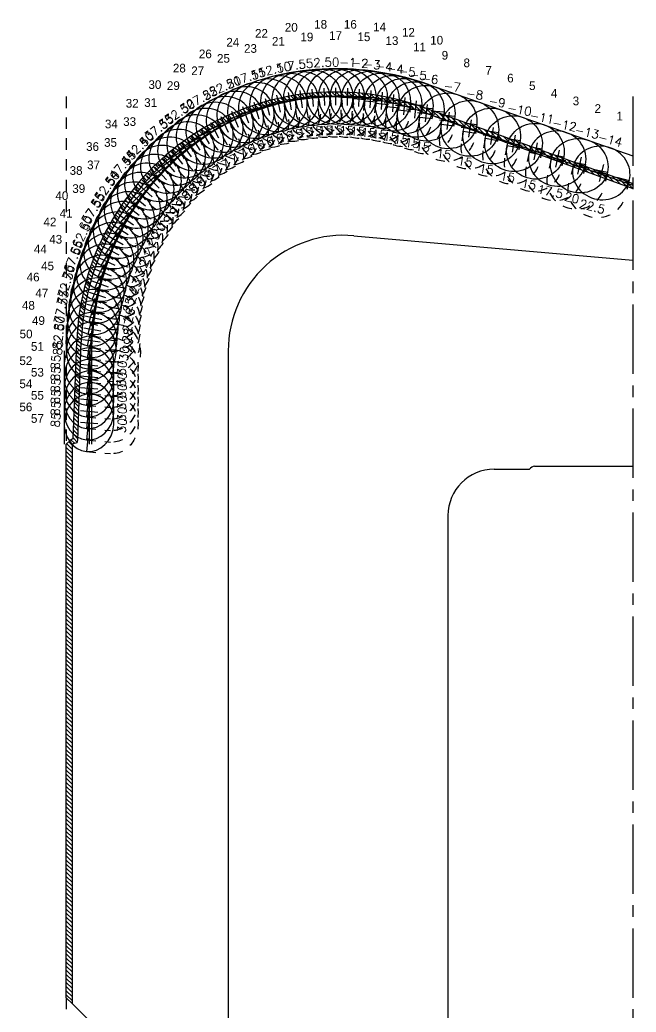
# Model space of a CAD drawing. Extents: x 129 to 184.4, y 10.4 to 28.2.
# Drawn here: x 177.72 to 184.38, y 16.85 to 27.59 of the extents above; entities that cross this region are included whole.
import ezdxf
from ezdxf.enums import TextEntityAlignment as Align

# ---------------------------------------------------------------- set-up
doc = ezdxf.new("R2010")
doc.units = 0
doc.header["$MEASUREMENT"] = 0
doc.linetypes.add('CENTER2', pattern=[1.125, 0.75, -0.125, 0.125, -0.125])
doc.linetypes.add('HIDDEN2', pattern=[0.1875, 0.125, -0.0625])
doc.layers.get('0').update_dxf_attribs({"linetype": 'CONTINUOUS'})
for name, color, linetype, true_color in [('Blade1', 30, 'CONTINUOUS', 0xff7f00), ('Blade2', 7, 'CONTINUOUS', 0xcccc00), ('Blade3', 7, 'CONTINUOUS', 0x00cc00), ('Blade4', 7, 'CONTINUOUS', 0x00cccc), ('Blade5', 7, 'CONTINUOUS', 0x0066cc), ('Blade6', 190, 'CONTINUOUS', 0x7f00ff)]:
    doc.layers.add(name, color=color, linetype=linetype, true_color=true_color)
doc.layers.add('CLine', color=5, linetype='CENTER2')
doc.styles.add('RomanS', font='romans')

# ---------------------------------------------------------------- blocks, each defined once
blk = doc.blocks.new('CMark')
at = {"layer": 'CLine'}
for p, q in [((-0.094, 0), (0.094, 0)), ((0, 0.094), (0, -0.094))]:
    blk.add_line(p, q, dxfattribs=at)
blk = doc.blocks.new('1613@15')
for p, q in [((-0.17, 0), (-0.312, 0)), ((0.171, 0), (0.312, 0))]:
    blk.add_line(p, q)
at = {"color": 8, "linetype": 'HIDDEN2', "ltscale": 0.5}
blk.add_line((-0.312, 0), (-0.312, -0.135), dxfattribs=at)
at = {"color": 8, "linetype": 'HIDDEN2', "ltscale": 0.5, "flags": 128}
blk.add_lwpolyline([(0.312, 0), (0.312, -0.135)], dxfattribs=at)
blk.add_ellipse((0, 0), major_axis=(-0.312, 0), ratio=0.965926, start_param=-3.141592653589793, end_param=3.141592653589793)
at = {"color": 8, "linetype": 'HIDDEN2', "ltscale": 0.5}
blk.add_ellipse((0, -0.135), major_axis=(-0.312, 0), ratio=0.965926, start_param=0, end_param=3.141593, dxfattribs=at)
blk.add_blockref('CMark', (0, 0))
at = {"style": 'RomanS'}
blk.add_text('15', height=0.094, dxfattribs=at).set_placement((0, -0.364), align=Align.MIDDLE_CENTER)
blk.add_attdef('ANG', text='', height=0.094, dxfattribs=at).set_placement((0, 0.298), align=Align.BOTTOM_CENTER)
blk = doc.blocks.new('1613@30')
for p, q in [((-0.17, 0), (-0.312, 0)), ((0.171, 0), (0.312, 0))]:
    blk.add_line(p, q)
at = {"color": 8, "linetype": 'HIDDEN2', "ltscale": 0.5}
blk.add_line((-0.312, 0), (-0.312, -0.26), dxfattribs=at)
at = {"color": 8, "linetype": 'HIDDEN2', "ltscale": 0.5, "flags": 128}
blk.add_lwpolyline([(0.312, 0), (0.312, -0.26)], dxfattribs=at)
at = {"extrusion": (0, 0, -1)}
blk.add_ellipse((0, 0), major_axis=(-0.312, 0), ratio=0.866025, start_param=-3.141592653589793, end_param=3.141592653589793, dxfattribs=at)
at = {"color": 8, "linetype": 'HIDDEN2', "ltscale": 0.5, "extrusion": (0, 0, -1)}
blk.add_ellipse((0, -0.26), major_axis=(-0.312, 0), ratio=0.866025, start_param=3.068877, end_param=6.355901, dxfattribs=at)
blk.add_blockref('CMark', (0, 0))
at = {"style": 'RomanS'}
blk.add_text('30', height=0.094, dxfattribs=at).set_placement((0, -0.356), align=Align.MIDDLE_CENTER)
blk.add_attdef('ANG', text='', height=0.094, dxfattribs=at).set_placement((0, 0.287), align=Align.BOTTOM_CENTER)
blk = doc.blocks.new('1613@20')
for p, q in [((-0.17, 0), (-0.312, 0)), ((0.171, 0), (0.312, 0))]:
    blk.add_line(p, q)
at = {"color": 8, "linetype": 'HIDDEN2', "ltscale": 0.5}
blk.add_line((-0.312, 0), (-0.312, -0.178), dxfattribs=at)
at = {"color": 8, "linetype": 'HIDDEN2', "ltscale": 0.5, "flags": 128}
blk.add_lwpolyline([(0.312, 0), (0.312, -0.178)], dxfattribs=at)
blk.add_ellipse((0, 0), major_axis=(-0.312, 0), ratio=0.939693, start_param=-3.141592653589793, end_param=3.141592653589793)
at = {"color": 8, "linetype": 'HIDDEN2', "ltscale": 0.5}
blk.add_ellipse((0, -0.178), major_axis=(-0.312, 0), ratio=0.939693, start_param=0, end_param=3.141593, dxfattribs=at)
blk.add_blockref('CMark', (0, 0))
at = {"style": 'RomanS'}
blk.add_text('20', height=0.094, dxfattribs=at).set_placement((0, -0.356), align=Align.MIDDLE_CENTER)
blk.add_attdef('ANG', text='', height=0.094, dxfattribs=at).set_placement((0, 0.298), align=Align.BOTTOM_CENTER)
blk = doc.blocks.new('1613@22.5')
for p, q in [((-0.17, 0), (-0.312, 0)), ((0.171, 0), (0.312, 0))]:
    blk.add_line(p, q)
at = {"color": 8, "linetype": 'HIDDEN2', "ltscale": 0.5}
blk.add_line((-0.312, 0), (-0.312, -0.178), dxfattribs=at)
at = {"color": 8, "linetype": 'HIDDEN2', "ltscale": 0.5, "flags": 128}
blk.add_lwpolyline([(0.312, 0), (0.312, -0.178)], dxfattribs=at)
at = {"extrusion": (0, 0, -1)}
blk.add_ellipse((0, 0), major_axis=(-0.312, 0), ratio=0.92388, start_param=-3.141592653589793, end_param=3.141592653589793, dxfattribs=at)
at = {"color": 8, "linetype": 'HIDDEN2', "ltscale": 0.5}
blk.add_ellipse((0, -0.199), major_axis=(0.312, 0), ratio=0.92388, start_param=3.141593, end_param=6.283185, dxfattribs=at)
blk.add_blockref('CMark', (0, 0))
at = {"style": 'RomanS'}
blk.add_text('22.5', height=0.094, dxfattribs=at).set_placement((0, -0.377), align=Align.MIDDLE_CENTER)
blk.add_attdef('ANG', text='', height=0.094, dxfattribs=at).set_placement((0, 0.298), align=Align.BOTTOM_CENTER)
blk = doc.blocks.new('1613@16')
for p, q in [((-0.17, 0), (-0.312, 0)), ((0.171, 0), (0.312, 0))]:
    blk.add_line(p, q)
at = {"color": 8, "linetype": 'HIDDEN2', "ltscale": 0.5}
blk.add_line((-0.312, 0), (-0.312, -0.143), dxfattribs=at)
at = {"color": 8, "linetype": 'HIDDEN2', "ltscale": 0.5, "flags": 128}
blk.add_lwpolyline([(0.312, 0), (0.312, -0.143)], dxfattribs=at)
at = {"extrusion": (0, 0, -1)}
blk.add_ellipse((0, 0), major_axis=(-0.312, 0), ratio=0.961248, start_param=-3.141592653589793, end_param=3.141592653589793, dxfattribs=at)
at = {"color": 8, "linetype": 'HIDDEN2', "ltscale": 0.5}
blk.add_ellipse((0, -0.143), major_axis=(0.312, 0), ratio=0.953717, start_param=3.141593, end_param=6.283185, dxfattribs=at)
blk.add_blockref('CMark', (0, 0))
at = {"style": 'RomanS'}
blk.add_text('16', height=0.094, dxfattribs=at).set_placement((0, -0.364), align=Align.MIDDLE_CENTER)
blk.add_attdef('ANG', text='', height=0.094, dxfattribs=at).set_placement((0, 0.298), align=Align.BOTTOM_CENTER)
blk = doc.blocks.new('1613@17')
for p, q in [((-0.17, 0), (-0.313, 0)), ((0.171, 0), (0.312, 0))]:
    blk.add_line(p, q)
at = {"color": 8, "linetype": 'HIDDEN2', "ltscale": 0.5}
blk.add_line((-0.313, 0), (-0.313, -0.152), dxfattribs=at)
at = {"color": 8, "linetype": 'HIDDEN2', "ltscale": 0.5, "flags": 128}
blk.add_lwpolyline([(0.312, 0), (0.312, -0.152)], dxfattribs=at)
blk.add_ellipse((0, 0), major_axis=(-0.312, 0), ratio=0.95632, start_param=3.141593, end_param=9.424778)
at = {"color": 8, "linetype": 'HIDDEN2', "ltscale": 0.5}
blk.add_ellipse((0, -0.152), major_axis=(-0.312, 0), ratio=0.95632, start_param=0, end_param=3.141593, dxfattribs=at)
blk.add_blockref('CMark', (0, 0))
at = {"style": 'RomanS'}
blk.add_text('17', height=0.094, dxfattribs=at).set_placement((0.001, -0.373), align=Align.MIDDLE_CENTER)
blk.add_attdef('ANG', text='', height=0.094, dxfattribs=at).set_placement((0, 0.298), align=Align.BOTTOM_CENTER)
blk = doc.blocks.new('1613@18')
for p, q in [((-0.17, 0), (-0.312, 0)), ((0.171, 0), (0.312, 0))]:
    blk.add_line(p, q)
at = {"color": 8, "linetype": 'HIDDEN2', "ltscale": 0.5}
blk.add_line((-0.312, 0), (-0.312, -0.159), dxfattribs=at)
at = {"color": 8, "linetype": 'HIDDEN2', "ltscale": 0.5, "flags": 128}
blk.add_lwpolyline([(0.312, 0), (0.312, -0.159)], dxfattribs=at)
at = {"extrusion": (0, 0, -1)}
blk.add_ellipse((0, 0), major_axis=(-0.312, 0), ratio=0.95104, start_param=-3.141592653589793, end_param=3.141592653589793, dxfattribs=at)
at = {"color": 8, "linetype": 'HIDDEN2', "ltscale": 0.5}
blk.add_ellipse((0, -0.161), major_axis=(0.312, 0), ratio=0.953717, start_param=3.141593, end_param=6.283185, dxfattribs=at)
blk.add_blockref('CMark', (0, 0))
at = {"style": 'RomanS'}
blk.add_text('18', height=0.094, dxfattribs=at).set_placement((0, -0.364), align=Align.MIDDLE_CENTER)
blk.add_attdef('ANG', text='', height=0.094, dxfattribs=at).set_placement((0, 0.298), align=Align.BOTTOM_CENTER)
blk = doc.blocks.new('1613@19')
for p, q in [((-0.17, 0), (-0.313, 0)), ((0.171, 0), (0.312, 0))]:
    blk.add_line(p, q)
at = {"color": 8, "linetype": 'HIDDEN2', "ltscale": 0.5}
blk.add_line((-0.313, 0), (-0.313, -0.169), dxfattribs=at)
at = {"color": 8, "linetype": 'HIDDEN2', "ltscale": 0.5, "flags": 128}
blk.add_lwpolyline([(0.312, 0), (0.312, -0.169)], dxfattribs=at)
at = {"extrusion": (0, 0, -1)}
blk.add_ellipse((0, 0), major_axis=(-0.312, 0), ratio=0.945519, start_param=3.141593, end_param=9.424778, dxfattribs=at)
at = {"color": 8, "linetype": 'HIDDEN2', "ltscale": 0.5}
blk.add_ellipse((0, -0.169), major_axis=(0.312, 0), ratio=0.945519, start_param=3.141593, end_param=6.283185, dxfattribs=at)
blk.add_blockref('CMark', (0, 0))
at = {"style": 'RomanS'}
blk.add_text('19', height=0.094, dxfattribs=at).set_placement((0, -0.379), align=Align.MIDDLE_CENTER)
blk.add_attdef('ANG', text='', height=0.094, dxfattribs=at).set_placement((0, 0.298), align=Align.BOTTOM_CENTER)
blk = doc.blocks.new('1613@21')
for p, q in [((-0.17, 0), (-0.313, 0)), ((0.171, 0), (0.312, 0))]:
    blk.add_line(p, q)
at = {"color": 8, "linetype": 'HIDDEN2', "ltscale": 0.5}
blk.add_line((-0.313, 0), (-0.313, -0.186), dxfattribs=at)
at = {"color": 8, "linetype": 'HIDDEN2', "ltscale": 0.5, "flags": 128}
blk.add_lwpolyline([(0.312, 0), (0.312, -0.186)], dxfattribs=at)
blk.add_ellipse((0, 0), major_axis=(-0.312, 0), ratio=0.933568, start_param=3.141593, end_param=9.424778)
at = {"color": 8, "linetype": 'HIDDEN2', "ltscale": 0.5}
blk.add_ellipse((0, -0.186), major_axis=(-0.312, 0), ratio=0.933568, start_param=0, end_param=3.141593, dxfattribs=at)
blk.add_blockref('CMark', (0, 0))
at = {"style": 'RomanS'}
blk.add_text('21', height=0.094, dxfattribs=at).set_placement((0, -0.377), align=Align.MIDDLE_CENTER)
blk.add_attdef('ANG', text='', height=0.094, dxfattribs=at).set_placement((0, 0.298), align=Align.BOTTOM_CENTER)
blk = doc.blocks.new('1613@22')
for p, q in [((-0.17, 0), (-0.313, 0)), ((0.171, 0), (0.312, 0))]:
    blk.add_line(p, q)
at = {"color": 8, "linetype": 'HIDDEN2', "ltscale": 0.5}
blk.add_line((-0.313, 0), (-0.313, -0.195), dxfattribs=at)
at = {"color": 8, "linetype": 'HIDDEN2', "ltscale": 0.5, "flags": 128}
blk.add_lwpolyline([(0.312, 0), (0.312, -0.195)], dxfattribs=at)
blk.add_ellipse((0, 0), major_axis=(-0.312, 0), ratio=0.927168, start_param=3.141593, end_param=9.424778)
at = {"color": 8, "linetype": 'HIDDEN2', "ltscale": 0.5}
blk.add_ellipse((0, -0.195), major_axis=(-0.312, 0), ratio=0.927168, start_param=0, end_param=3.141593, dxfattribs=at)
blk.add_blockref('CMark', (0, 0))
at = {"style": 'RomanS'}
blk.add_text('22', height=0.094, dxfattribs=at).set_placement((0.003, -0.376), align=Align.MIDDLE_CENTER)
blk.add_attdef('ANG', text='', height=0.094, dxfattribs=at).set_placement((0, 0.287), align=Align.BOTTOM_CENTER)
blk = doc.blocks.new('1613@23')
for p, q in [((-0.17, 0), (-0.313, 0)), ((0.171, 0), (0.312, 0))]:
    blk.add_line(p, q)
at = {"color": 8, "linetype": 'HIDDEN2', "ltscale": 0.5}
blk.add_line((-0.313, 0), (-0.313, -0.203), dxfattribs=at)
at = {"color": 8, "linetype": 'HIDDEN2', "ltscale": 0.5, "flags": 128}
blk.add_lwpolyline([(0.312, 0), (0.312, -0.203)], dxfattribs=at)
blk.add_ellipse((0, 0), major_axis=(-0.312, 0), ratio=0.920512, start_param=3.141593, end_param=9.424778)
at = {"color": 8, "linetype": 'HIDDEN2', "ltscale": 0.5}
blk.add_ellipse((0, -0.203), major_axis=(-0.312, 0), ratio=0.920512, start_param=0, end_param=3.141593, dxfattribs=at)
blk.add_blockref('CMark', (0, 0))
at = {"style": 'RomanS'}
blk.add_text('23', height=0.094, dxfattribs=at).set_placement((-0.001, -0.379), align=Align.MIDDLE_CENTER)
blk.add_attdef('ANG', text='', height=0.094, dxfattribs=at).set_placement((0, 0.287), align=Align.BOTTOM_CENTER)
blk = doc.blocks.new('1613@24')
for p, q in [((-0.17, 0), (-0.313, 0)), ((0.171, 0), (0.312, 0))]:
    blk.add_line(p, q)
at = {"color": 8, "linetype": 'HIDDEN2', "ltscale": 0.5}
blk.add_line((-0.313, 0), (-0.313, -0.212), dxfattribs=at)
at = {"color": 8, "linetype": 'HIDDEN2', "ltscale": 0.5, "flags": 128}
blk.add_lwpolyline([(0.312, 0), (0.312, -0.212)], dxfattribs=at)
blk.add_ellipse((0, 0), major_axis=(-0.312, 0), ratio=0.913536, start_param=3.141593, end_param=9.424778)
at = {"color": 8, "linetype": 'HIDDEN2', "ltscale": 0.5}
blk.add_ellipse((0, -0.212), major_axis=(-0.312, 0), ratio=0.910656, start_param=0, end_param=3.141593, dxfattribs=at)
blk.add_blockref('CMark', (0, 0))
at = {"style": 'RomanS'}
blk.add_text('24', height=0.094, dxfattribs=at).set_placement((0, -0.376), align=Align.MIDDLE_CENTER)
blk.add_attdef('ANG', text='', height=0.094, dxfattribs=at).set_placement((0, 0.287), align=Align.BOTTOM_CENTER)
blk = doc.blocks.new('1613@25')
for p, q in [((-0.17, 0), (-0.312, 0)), ((0.171, 0), (0.312, 0))]:
    blk.add_line(p, q)
at = {"color": 8, "linetype": 'HIDDEN2', "ltscale": 0.5}
blk.add_line((-0.312, 0), (-0.312, -0.22), dxfattribs=at)
at = {"color": 8, "linetype": 'HIDDEN2', "ltscale": 0.5, "flags": 128}
blk.add_lwpolyline([(0.312, 0), (0.312, -0.22)], dxfattribs=at)
blk.add_ellipse((0, 0), major_axis=(-0.312, 0), ratio=0.906308, start_param=-3.141592653589793, end_param=3.141592653589793)
at = {"color": 8, "linetype": 'HIDDEN2', "ltscale": 0.5}
blk.add_ellipse((0, -0.22), major_axis=(-0.312, 0), ratio=0.906308, start_param=0, end_param=3.141593, dxfattribs=at)
blk.add_blockref('CMark', (0, 0))
at = {"style": 'RomanS'}
blk.add_text('25', height=0.094, dxfattribs=at).set_placement((0, -0.356), align=Align.MIDDLE_CENTER)
blk.add_attdef('ANG', text='', height=0.094, dxfattribs=at).set_placement((0, 0.287), align=Align.BOTTOM_CENTER)
blk = doc.blocks.new('1613@26')
for p, q in [((-0.17, 0), (-0.313, 0)), ((0.171, 0), (0.312, 0))]:
    blk.add_line(p, q)
at = {"color": 8, "linetype": 'HIDDEN2', "ltscale": 0.5}
blk.add_line((-0.313, 0), (-0.313, -0.228), dxfattribs=at)
at = {"color": 8, "linetype": 'HIDDEN2', "ltscale": 0.5, "flags": 128}
blk.add_lwpolyline([(0.312, 0), (0.312, -0.228)], dxfattribs=at)
blk.add_ellipse((0, 0), major_axis=(-0.312, 0), ratio=0.898784, start_param=3.141593, end_param=9.424778)
at = {"color": 8, "linetype": 'HIDDEN2', "ltscale": 0.5}
blk.add_ellipse((0, -0.228), major_axis=(-0.312, 0), ratio=0.898784, start_param=0, end_param=3.141593, dxfattribs=at)
blk.add_blockref('CMark', (0, 0))
at = {"style": 'RomanS'}
blk.add_text('26', height=0.094, dxfattribs=at).set_placement((0, -0.381), align=Align.MIDDLE_CENTER)
blk.add_attdef('ANG', text='', height=0.094, dxfattribs=at).set_placement((0, 0.287), align=Align.BOTTOM_CENTER)
blk = doc.blocks.new('1613@27')
for p, q in [((-0.17, 0), (-0.313, 0)), ((0.171, 0), (0.312, 0))]:
    blk.add_line(p, q)
at = {"color": 8, "linetype": 'HIDDEN2', "ltscale": 0.5}
blk.add_line((-0.313, 0), (-0.313, -0.236), dxfattribs=at)
at = {"color": 8, "linetype": 'HIDDEN2', "ltscale": 0.5, "flags": 128}
blk.add_lwpolyline([(0.312, 0), (0.312, -0.236)], dxfattribs=at)
blk.add_ellipse((0, 0), major_axis=(-0.312, 0), ratio=0.891008, start_param=3.141593, end_param=9.424778)
at = {"color": 8, "linetype": 'HIDDEN2', "ltscale": 0.5}
blk.add_ellipse((0, -0.236), major_axis=(-0.312, 0), ratio=0.891008, start_param=0, end_param=3.141593, dxfattribs=at)
blk.add_blockref('CMark', (0, 0))
at = {"style": 'RomanS'}
blk.add_text('27', height=0.094, dxfattribs=at).set_placement((0.003, -0.384), align=Align.MIDDLE_CENTER)
blk.add_attdef('ANG', text='', height=0.094, dxfattribs=at).set_placement((0, 0.287), align=Align.BOTTOM_CENTER)
blk = doc.blocks.new('1613@28')
for p, q in [((-0.17, 0), (-0.313, 0)), ((0.171, 0), (0.312, 0))]:
    blk.add_line(p, q)
at = {"color": 8, "linetype": 'HIDDEN2', "ltscale": 0.5}
blk.add_line((-0.313, 0), (-0.313, -0.244), dxfattribs=at)
at = {"color": 8, "linetype": 'HIDDEN2', "ltscale": 0.5, "flags": 128}
blk.add_lwpolyline([(0.312, 0), (0.312, -0.244)], dxfattribs=at)
blk.add_ellipse((0, 0), major_axis=(-0.312, 0), ratio=0.882944, start_param=3.141593, end_param=9.424778)
at = {"color": 8, "linetype": 'HIDDEN2', "ltscale": 0.5}
blk.add_ellipse((0, -0.244), major_axis=(-0.312, 0), ratio=0.882944, start_param=0, end_param=3.141593, dxfattribs=at)
blk.add_blockref('CMark', (0, 0))
at = {"style": 'RomanS'}
blk.add_text('28', height=0.094, dxfattribs=at).set_placement((0, -0.389), align=Align.MIDDLE_CENTER)
blk.add_attdef('ANG', text='', height=0.094, dxfattribs=at).set_placement((0, 0.287), align=Align.BOTTOM_CENTER)
blk = doc.blocks.new('1613@29')
for p, q in [((-0.17, 0), (-0.313, 0)), ((0.171, 0), (0.312, 0))]:
    blk.add_line(p, q)
at = {"color": 8, "linetype": 'HIDDEN2', "ltscale": 0.5}
blk.add_line((-0.313, 0), (-0.313, -0.252), dxfattribs=at)
at = {"color": 8, "linetype": 'HIDDEN2', "ltscale": 0.5, "flags": 128}
blk.add_lwpolyline([(0.312, 0), (0.312, -0.252)], dxfattribs=at)
blk.add_ellipse((0, 0), major_axis=(-0.312, 0), ratio=0.874624, start_param=3.141593, end_param=9.424778)
at = {"color": 8, "linetype": 'HIDDEN2', "ltscale": 0.5}
blk.add_ellipse((0, -0.252), major_axis=(-0.312, 0), ratio=0.874624, start_param=0, end_param=3.141593, dxfattribs=at)
blk.add_blockref('CMark', (0, 0))
at = {"style": 'RomanS'}
blk.add_text('29', height=0.094, dxfattribs=at).set_placement((0.006, -0.395), align=Align.MIDDLE_CENTER)
blk.add_attdef('ANG', text='', height=0.094, dxfattribs=at).set_placement((0, 0.287), align=Align.BOTTOM_CENTER)
blk = doc.blocks.new('1613@17.5')
for p, q in [((-0.17, 0), (-0.312, 0)), ((0.171, 0), (0.312, 0))]:
    blk.add_line(p, q)
at = {"color": 8, "linetype": 'HIDDEN2', "ltscale": 0.5}
blk.add_line((-0.312, 0), (-0.312, -0.159), dxfattribs=at)
at = {"color": 8, "linetype": 'HIDDEN2', "ltscale": 0.5, "flags": 128}
blk.add_lwpolyline([(0.312, 0), (0.312, -0.159)], dxfattribs=at)
at = {"extrusion": (0, 0, -1)}
blk.add_ellipse((0, 0), major_axis=(-0.312, 0), ratio=0.953717, start_param=-3.141592653589793, end_param=3.141592653589793, dxfattribs=at)
at = {"color": 8, "linetype": 'HIDDEN2', "ltscale": 0.5}
blk.add_ellipse((0, -0.159), major_axis=(0.312, 0), ratio=0.953717, start_param=3.141593, end_param=6.283185, dxfattribs=at)
blk.add_blockref('CMark', (0, 0))
at = {"style": 'RomanS'}
blk.add_text('17.5', height=0.094, dxfattribs=at).set_placement((0, -0.364), align=Align.MIDDLE_CENTER)
blk.add_attdef('ANG', text='', height=0.094, dxfattribs=at).set_placement((0, 0.298), align=Align.BOTTOM_CENTER)

msp = doc.modelspace()

# ---------------------------------------------------------------- hatches: boundary and pattern name
h = msp.add_hatch()
h.set_pattern_fill('ANSI31', color=8, scale=0.25, angle=90)
h.set_pattern_definition([(135, (148.712972, 25.50668), (-0.022097087, -0.022097087), [])])
h.paths.add_polyline_path([(178.28016, 22.97543, -0.41421356), (178.31141, 23.00668, 0.40402623), (178.34264, 23.03683), (178.37986, 24.10265, -0.50952545), (182.06874, 26.59083), (184.34266, 25.76319), (184.34266, 25.8164), (182.08585, 26.63781, 0.50952545), (178.32989, 24.10439), (178.29324, 23.05462, 0.14085858), (178.25396, 23.03288), (178.21766, 22.99658), (178.21766, 17.00738), (178.28016, 16.94488)])

# ---------------------------------------------------------------- linework, layer by layer
at = {"color": 6}
for p, q in [((182.13338, 26.8881), (184.34266, 26.11742)), ((182.03395, 26.60323), (184.34266, 25.79787)), ((178.19266, 24.00668), (178.19266, 22.99658)), ((178.46363, 24.00668), (178.46363, 22.99658))]:
    msp.add_line(p, q, dxfattribs=at)
at = {"color": 1, "linetype": 'HIDDEN2'}
for p, q in [((178.21766, 26.75668), (178.21766, 22.99658)), ((178.21766, 17.00738), (178.21766, 14.75668))]:
    msp.add_line(p, q, dxfattribs=at)
for p, q in [((181.74877, 26.68574), (181.74889, 26.68571)), ((181.98958, 26.61829), (181.98974, 26.61823)), ((182.06874, 26.59083), (184.34266, 25.76319)), ((178.34264, 23.03683), (178.37986, 24.10265)), ((178.48863, 24.00668), (178.48863, 22.99658)), ((178.28016, 22.97543), (178.28016, 16.94488)), ((182.84266, 22.72543), (183.22604, 22.72543)), ((183.28016, 22.75668), (184.34266, 22.75668)), ((182.34266, 22.22543), (182.34266, 16.75668)), ((178.28016, 16.94488), (178.84266, 16.38238))]:
    msp.add_line(p, q)
at = {"color": 8}
for p, q in [((182.08585, 26.63781), (184.34266, 25.8164)), ((184.34266, 25.8164), (184.34266, 25.76319)), ((181.32661, 25.25192), (184.34266, 24.98805)), ((178.29324, 23.05462), (178.32989, 24.10439)), ((179.96766, 24.00668), (179.96766, 15.73286)), ((178.25396, 23.03288), (178.21766, 22.99658)), ((178.21766, 17.00738), (178.21766, 22.99658)), ((178.21766, 17.00738), (178.28016, 16.94488))]:
    msp.add_line(p, q, dxfattribs=at)
at = {"color": 8, "lineweight": 0}
for p, q in [((178.25396, 23.03288), (178.21766, 22.99658)), ((178.21766, 22.99658), (178.21766, 17.00738)), ((178.21766, 17.00738), (178.28016, 16.94488))]:
    msp.add_line(p, q, dxfattribs=at)
at = {"color": 6}
for radius in [3.05185, 2.75]:
    msp.add_arc((181.12819, 24.00668), radius, 70.769487, 90, dxfattribs=at)
at = {"color": 8}
for centre, radius, start, end in [((181.12819, 24.00668), 2.8, 70, 178), ((181.21766, 24.00668), 1.25, 85, 180), ((178.31141, 22.97543), 0.08125, 102.928591, 135), ((178.31141, 22.97543), 0.08125, 103.342364, 135)]:
    msp.add_arc(centre, radius, start, end, dxfattribs=at)
for centre, radius, start, end in [((181.12819, 24.00668), 2.75, 70, 178), ((178.31141, 22.97543), 0.03125, 90, 180), ((178.31141, 23.03793), 0.03125, 270, 0), ((182.84266, 22.22543), 0.5, 90, 180), ((183.28016, 22.69418), 0.0625, 90, 150)]:
    msp.add_arc(centre, radius, start, end)
at = {"color": 6}
for major_axis, ratio in [((0, 3.05185), 0.95369139), ((0, 2.75), 0.95983893)]:
    msp.add_ellipse((181.12819, 24.00668), major_axis=major_axis, ratio=ratio, start_param=0, end_param=1.57079633, dxfattribs=at)
at = {"layer": 'CLine'}
msp.add_line((184.34266, 26.75668), (184.34266, 14.75668), dxfattribs=at)

# ---------------------------------------------------------------- block references
at = {"layer": 'Blade1'}
msp.add_blockref('1613@15', (181.12908, 26.75668), dxfattribs=at).add_auto_attribs({'ANG': '0'})
for name, p, rotation, values in [('1613@16', (180.38983, 26.64689), 15, {'ANG': '15'}), ('1613@15', (181.86991, 26.6544), 355, {'ANG': '-5'}), ('1613@17', (179.71362, 26.32843), 29.99999999999999, {'ANG': '30'}), ('1613@15', (182.57977, 26.41228), 351.9999999999999, {'ANG': '-8'}), ('1613@15', (183.28792, 26.16558), 349, {'ANG': '-11'}), ('1613@22.5', (184.00045, 25.9309), 345, {'ANG': '-14'}), ('1613@19', (179.15427, 25.8324), 45, {'ANG': '45'}), ('1613@21', (178.75127, 25.20253), 59.99999999999999, {'ANG': '60'}), ('1613@26', (178.52943, 24.48831), 75.00000000000001, {'ANG': '75'}), ('1613@30', (178.46363, 23.72744), 85, {'ANG': '85'})]:
    msp.add_blockref(name, p, dxfattribs=dict(at, rotation=rotation)).add_auto_attribs(values)
at = {"layer": 'Blade2'}
for name, p, rotation, values in [('1613@15', (181.25405, 26.75379), 359, {'ANG': '-1'}), ('1613@16', (180.51029, 26.68027), 12.5, {'ANG': '12.5'}), ('1613@15', (181.98966, 26.6177), 355, {'ANG': '-5'}), ('1613@17', (179.81949, 26.39487), 27.5, {'ANG': '27.5'}), ('1613@18', (179.23751, 25.92565), 42.5, {'ANG': '42.5'}), ('1613@21', (178.80635, 25.31473), 57.49999999999999, {'ANG': '57.5'}), ('1613@25', (178.55316, 24.61104), 72.50000000000001, {'ANG': '72.5'}), ('1613@30', (178.46363, 23.85244), 85, {'ANG': '85'})]:
    msp.add_blockref(name, p, dxfattribs=dict(at, rotation=rotation)).add_auto_attribs(values)
at = {"layer": 'Blade3'}
for name, p, rotation, values in [('1613@15', (180.87945, 26.74444), 4.999999999999998, {'ANG': '5'}), ('1613@15', (181.62636, 26.71105), 356, {'ANG': '-4'}), ('1613@16', (180.1545, 26.56273), 20, {'ANG': '20'}), ('1613@15', (182.34372, 26.49455), 353, {'ANG': '-7'}), ('1613@15', (183.05187, 26.24773), 350.0000000000001, {'ANG': '-10'}), ('1613@18', (179.51192, 26.18084), 35, {'ANG': '35'}), ('1613@20', (183.76272, 26.0085), 347, {'ANG': '-13'}), ('1613@19', (179.00105, 25.63493), 49.99999999999999, {'ANG': '50'}), ('1613@23', (178.65635, 24.97131), 65, {'ANG': '65'}), ('1613@28', (178.49818, 24.24034), 80, {'ANG': '80'}), ('1613@30', (178.46363, 23.47744), 85, {'ANG': '85'})]:
    msp.add_blockref(name, p, dxfattribs=dict(at, rotation=rotation)).add_auto_attribs(values)
at = {"layer": 'Blade4'}
for name, p, rotation, values in [('1613@15', (181.00412, 26.75364), 2.5, {'ANG': '2.5'}), ('1613@15', (181.74883, 26.68547), 356, {'ANG': '-4'}), ('1613@16', (180.27114, 26.60768), 17.5, {'ANG': '17.5'}), ('1613@17', (179.61102, 26.25702), 32.5, {'ANG': '32.5'}), ('1613@19', (179.0754, 25.73542), 47.5, {'ANG': '47.5'}), ('1613@22', (178.70124, 25.08797), 62.50000000000001, {'ANG': '62.5'}), ('1613@27', (178.51109, 24.36467), 77.5, {'ANG': '77.5'}), ('1613@30', (178.46363, 23.60244), 85, {'ANG': '85'})]:
    msp.add_blockref(name, p, dxfattribs=dict(at, rotation=rotation)).add_auto_attribs(values)
at = {"layer": 'Blade5'}
for name, p, rotation, values in [('1613@15', (180.63224, 26.7077), 10, {'ANG': '10'}), ('1613@15', (181.37875, 26.7452), 358, {'ANG': '-2'}), ('1613@15', (182.10767, 26.57681), 354.0000000000001, {'ANG': '-6'}), ('1613@17', (179.92842, 26.45618), 25, {'ANG': '25'}), ('1613@15', (182.81582, 26.33001), 351, {'ANG': '-9'}), ('1613@18', (179.32498, 26.01494), 40, {'ANG': '40'}), ('1613@17.5', (183.52509, 26.08674), 348, {'ANG': '-12'}), ('1613@20', (178.86641, 25.42436), 55, {'ANG': '55'}), ('1613@24', (178.58226, 24.73261), 70, {'ANG': '70'}), ('1613@30', (178.48863, 24.00668), 85, {'ANG': '85'}), ('1613@30', (178.46363, 23.22744), 85, {'ANG': '85'})]:
    msp.add_blockref(name, p, dxfattribs=dict(at, rotation=rotation)).add_auto_attribs(values)
at = {"layer": 'Blade6'}
for name, p, rotation, values in [('1613@15', (180.7554, 26.72911), 7.499999999999999, {'ANG': '7.5'}), ('1613@15', (181.50294, 26.73095), 357, {'ANG': '-3'}), ('1613@16', (180.04017, 26.51219), 22.5, {'ANG': '22.5'}), ('1613@18', (179.41651, 26.10008), 37.50000000000001, {'ANG': '37.5'}), ('1613@20', (178.93135, 25.53117), 52.5, {'ANG': '52.5'}), ('1613@23', (178.61667, 24.85278), 67.5, {'ANG': '67.5'}), ('1613@29', (178.4907, 24.11556), 82.49999999999999, {'ANG': '82.5'}), ('1613@30', (178.46363, 23.35244), 85, {'ANG': '85'})]:
    msp.add_blockref(name, p, dxfattribs=dict(at, rotation=rotation)).add_auto_attribs(values)

# ---------------------------------------------------------------- texts
at = {"layer": 'Blade1'}
for s, p in [('17', (181.12819, 27.37103)), ('23', (180.20826, 27.2311)), ('11', (182.03561, 27.24634)), ('7', (182.78208, 26.99277)), ('29', (179.37472, 26.82905)), ('4', (183.49023, 26.74575)), ('1', (184.19847, 26.49869)), ('35', (178.6956, 26.21366)), ('41', (178.21533, 25.44605)), ('47', (177.95311, 24.58451)), ('53', (177.90516, 23.72744))]:
    msp.add_text(s, height=0.09375, dxfattribs=at).set_placement(p, align=Align.CENTER)
at = {"layer": 'Blade2'}
for s, p in [('22', (180.32697, 27.39464)), ('16', (181.28788, 27.49237)), ('10', (182.22115, 27.32043)), ('28', (179.4391, 27.01849)), ('34', (178.70443, 26.41376)), ('40', (178.16933, 25.63808)), ('46', (177.85867, 24.75779)), ('52', (177.78016, 23.85244))]:
    msp.add_text(s, height=0.09375, dxfattribs=at).set_placement(p, align=Align.CENTER)
at = {"layer": 'Blade3'}
for s, p in [('19', (180.81762, 27.35532)), ('13', (181.73765, 27.31536)), ('25', (179.91613, 27.1239)), ('8', (182.54603, 27.07512)), ('5', (183.25418, 26.82809)), ('31', (179.12915, 26.64549)), ('2', (183.96239, 26.58104)), ('37', (178.51219, 25.97138)), ('43', (178.10276, 25.16646)), ('49', (177.91641, 24.28704)), ('55', (177.90516, 23.47744))]:
    msp.add_text(s, height=0.09375, dxfattribs=at).set_placement(p, align=Align.CENTER)
at = {"layer": 'Blade4'}
for s, p in [('18', (180.96685, 27.49196)), ('12', (181.91558, 27.40603)), ('24', (180.01727, 27.2983)), ('30', (179.17529, 26.83995)), ('36', (178.50125, 26.16971)), ('42', (178.04038, 25.3541)), ('48', (177.80753, 24.45146)), ('54', (177.78016, 23.60244))]:
    msp.add_text(s, height=0.09375, dxfattribs=at).set_placement(p, align=Align.CENTER)
at = {"layer": 'Blade5'}
for s, p in [('21', (180.50976, 27.30847)), ('15', (181.43473, 27.35703)), ('9', (182.30998, 27.15746)), ('27', (179.63781, 26.98926)), ('6', (183.01813, 26.91043)), ('3', (183.72626, 26.66341)), ('33', (178.90192, 26.43955)), ('39', (178.35198, 25.7149)), ('45', (178.01517, 24.87818)), ('51', (177.90516, 24.00668)), ('57', (177.90516, 23.22744))]:
    msp.add_text(s, height=0.09375, dxfattribs=at).set_placement(p, align=Align.CENTER)
at = {"layer": 'Blade6'}
for s, p in [('20', (180.64929, 27.46009)), ('14', (181.60369, 27.46348)), ('26', (179.72026, 27.172)), ('32', (178.92979, 26.6378)), ('38', (178.32301, 25.91055)), ('44', (177.93659, 25.06016)), ('50', (177.7827, 24.14203)), ('56', (177.78016, 23.35244))]:
    msp.add_text(s, height=0.09375, dxfattribs=at).set_placement(p, align=Align.CENTER)

doc.saveas('drawing.dxf')
